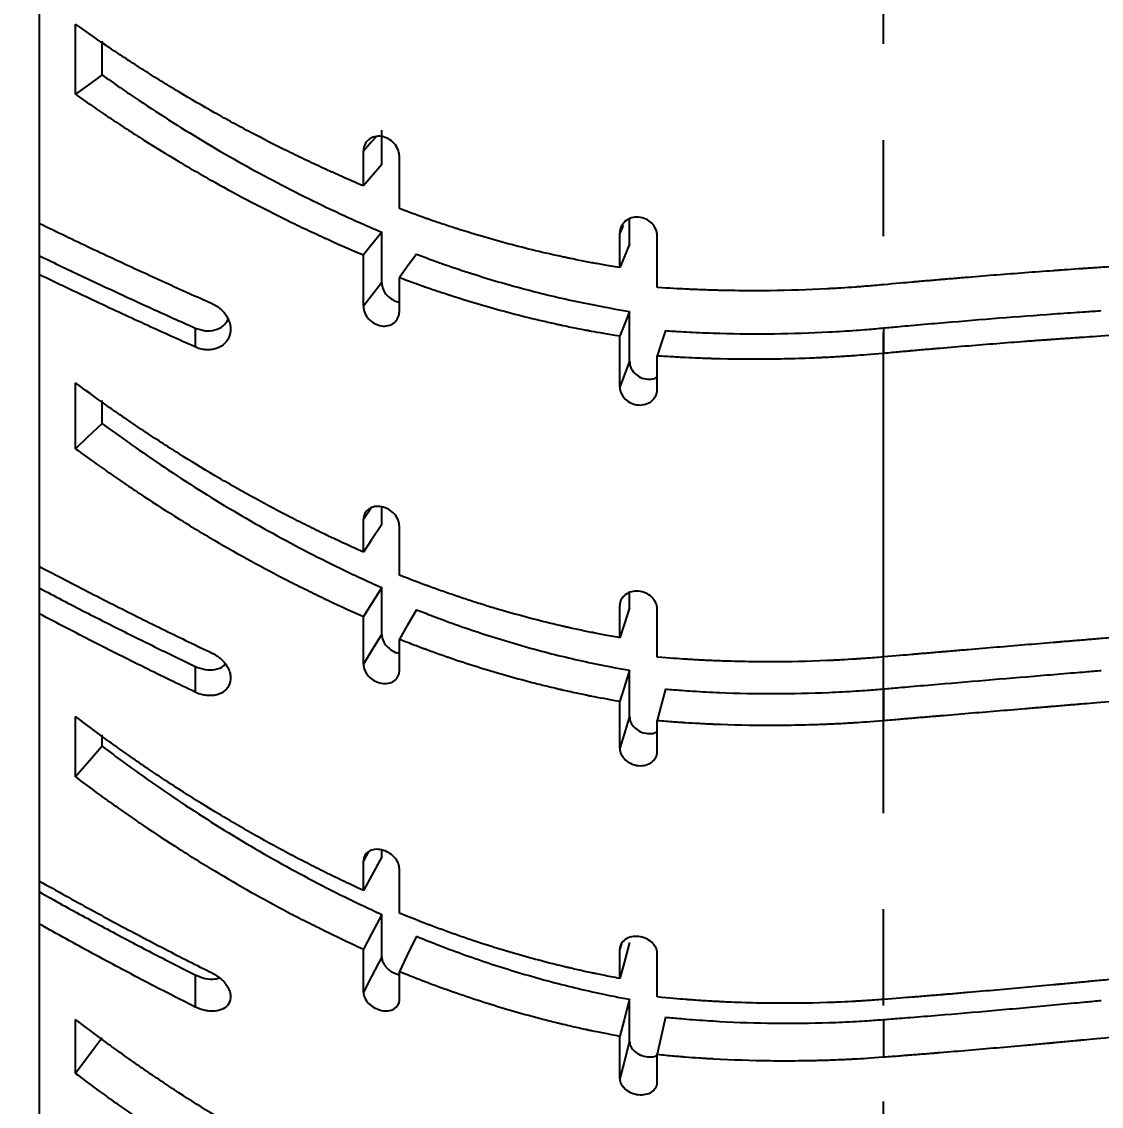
# Model space of a CAD drawing. Header units: millimetres. Extents: x 0 to 594, y 0 to 420.
# Drawn here: x 197.73 to 226.26, y 152.24 to 180.9 of the extents above; entities that cross this region are included whole.
import ezdxf

# ---------------------------------------------------------------- set-up
doc = ezdxf.new("R2010")
doc.units = ezdxf.units.MM
doc.header["$PDSIZE"] = -1
doc.linetypes.add('CENTERX2', pattern=[20.32, 12.7, -2.54, 2.54, -2.54])
doc.layers.add('중심선', color=1, linetype='CENTERX2')
doc.layers.add('치수', color=4, linetype='Continuous')
doc.styles.add('누리로봇 문자스타일_20230829', font='GOTHIC.TTF')
doc.dimstyles.new('A2기본 치수스타일', dxfattribs={"dimtxt": 4, "dimasz": 4, "dimexe": 0.5, "dimexo": 0.3, "dimgap": 1, "dimtad": 1, "dimtoh": 1, "dimdec": 1, "dimzin": 12, "dimdsep": 46, "dimtxsty": '누리로봇 문자스타일_20230829', "dimcen": 0.09, "dimclrd": 3, "dimclre": 3, "dimclrt": 3, "dimadec": 0, "dimazin": 3, "dimtm": 1e-09, "dimtfac": 1, "dimtdec": 1, "dimtofl": 0, "dimtmove": 0, "dimatfit": 3, "dimfxl": 1, "dimfrac": 2, "dimarcsym": 0})

# ---------------------------------------------------------------- blocks, each defined once
blk = doc.blocks.new('*D59')
at = {"layer": 'Defpoints', "color": 0}
for p in [(220.527, 295.65), (186.2, 124.35), (220.483, 124.35)]:
    blk.add_point(p, dxfattribs=at)
at = {"layer": '치수', "color": 3, "lineweight": -2}
for p, q in [((220.227, 295.65), (185.7, 295.65)), ((186.2, 292.15), (186.2, 127.85)), ((220.183, 124.35), (185.7, 124.35))]:
    blk.add_line(p, q, dxfattribs=at)
at = {"layer": '치수', "color": 3}
for points in [[(185.617, 292.15), (186.783, 292.15), (186.2, 295.65)], [(185.617, 127.85), (186.783, 127.85), (186.2, 124.35)]]:
    blk.add_solid(points, dxfattribs=at)
at = {"layer": '치수', "color": 3, "insert": (182.637, 210), "char_height": 5, "attachment_point": 5, "rotation": 90, "style": '누리로봇 문자스타일_20230829'}
blk.add_mtext('{\\fISOCPEUR|b0|i0|c0|p34;%%C}171', dxfattribs=at)

msp = doc.modelspace()

# ---------------------------------------------------------------- linework, layer by layer
at = {"color": 7, "linetype": 'Continuous', "lineweight": 25}
for p, q in [((198.2, 175.567), (198.2, 185.214)), ((199.154, 178.978), (199.154, 180.831)), ((199.854, 179.492), (199.854, 180.383)), ((206.76, 176.557), (206.76, 177.476)), ((207.71, 175.958), (207.71, 177.334)), ((213.79, 175.02), (213.79, 175.683)), ((198.2, 166.509), (198.2, 175.566)), ((213.535, 174.401), (213.535, 175.312)), ((214.523, 173.876), (214.523, 175.24)), ((206.76, 173.382), (206.76, 174.735)), ((207.71, 173.241), (207.71, 174.141)), ((202.315, 172.804), (202.315, 172.303)), ((220.5, 172.806), (220.5, 172.143)), ((213.535, 171.253), (213.535, 172.595)), ((214.523, 171.181), (214.523, 172.074)), ((199.154, 169.616), (199.154, 171.355)), ((199.854, 170.285), (199.854, 170.886)), ((207.243, 167.618), (207.243, 168.081)), ((206.76, 166.883), (206.76, 167.742)), ((207.71, 166.279), (207.71, 167.565)), ((198.2, 150.767), (198.2, 166.509)), ((213.79, 165.412), (213.79, 165.813)), ((213.535, 164.623), (213.535, 165.472)), ((214.523, 164.112), (214.523, 165.383)), ((206.76, 163.927), (206.76, 165.184)), ((207.71, 163.751), (207.71, 164.587)), ((202.315, 163.866), (202.315, 163.185)), ((220.5, 163.271), (220.5, 162.438)), ((213.535, 161.702), (213.535, 162.945)), ((199.154, 160.945), (199.154, 162.54)), ((214.523, 161.613), (214.523, 162.439)), ((199.854, 161.758), (199.854, 162.06)), ((207.243, 158.834), (207.243, 159.018)), ((206.76, 157.947), (206.76, 158.731)), ((207.71, 157.348), (207.71, 158.522)), ((206.76, 155.261), (206.76, 156.4)), ((213.535, 155.622), (213.535, 156.395)), ((214.523, 155.133), (214.523, 156.289)), ((202.315, 155.718), (202.315, 154.868)), ((207.71, 155.052), (207.71, 155.81)), ((199.154, 153.114), (199.154, 154.538)), ((220.5, 154.536), (220.5, 153.548)), ((213.535, 152.978), (213.535, 154.1)), ((214.523, 152.872), (214.523, 153.618))]:
    msp.add_line(p, q, dxfattribs=at)
at = {"color": 8, "linetype": 'Continuous', "lineweight": 25}
for p, q in [((213.62, 175.512), (213.535, 175.312)), ((206.966, 168.048), (206.76, 167.742)), ((206.894, 158.973), (206.76, 158.731)), ((213.576, 156.542), (213.535, 156.395))]:
    msp.add_line(p, q, dxfattribs=at)
at = {"color": 7, "linetype": 'Continuous', "lineweight": 25, "flags": 128}
for points in [[(199.854, 179.492), (199.462, 179.204), (199.154, 178.978)], [(207.243, 177.127), (206.973, 176.808), (206.76, 176.557)], [(207.243, 175.337), (206.973, 175), (206.76, 174.735)], [(213.79, 175.02), (213.647, 174.673), (213.535, 174.401)], [(208.163, 174.755), (207.909, 174.411), (207.71, 174.141)], [(207.243, 174.006), (206.973, 173.657), (206.76, 173.382)], [(213.79, 173.245), (213.647, 172.881), (213.535, 172.595)], [(214.742, 172.735), (214.619, 172.365), (214.523, 172.074)], [(213.79, 171.927), (213.647, 171.55), (213.535, 171.253)], [(199.854, 170.285), (199.462, 169.91), (199.154, 169.616)], [(207.243, 167.618), (206.973, 167.207), (206.76, 166.883)], [(207.243, 165.948), (206.973, 165.521), (206.76, 165.184)], [(208.163, 165.364), (207.909, 164.929), (207.71, 164.587)], [(213.79, 165.412), (213.647, 164.97), (213.535, 164.623)], [(207.243, 164.713), (206.973, 164.273), (206.76, 163.927)], [(213.79, 163.762), (213.647, 163.304), (213.535, 162.945)], [(214.742, 163.268), (214.619, 162.804), (214.523, 162.439)], [(213.79, 162.542), (213.647, 162.072), (213.535, 161.702)], [(199.854, 161.758), (199.462, 161.303), (199.154, 160.945)], [(207.243, 158.834), (206.973, 158.337), (206.76, 157.947)], [(207.243, 157.314), (206.973, 156.802), (206.76, 156.4)], [(208.163, 156.737), (207.909, 156.218), (207.71, 155.81)], [(213.79, 156.568), (213.647, 156.038), (213.535, 155.622)], [(207.243, 156.194), (206.973, 155.671), (206.76, 155.261)], [(213.79, 155.071), (213.647, 154.527), (213.535, 154.1)], [(214.742, 154.6), (214.619, 154.05), (214.523, 153.618)], [(199.854, 154.057), (199.462, 153.529), (199.154, 153.114)], [(213.79, 153.969), (213.647, 153.414), (213.535, 152.978)]]:
    msp.add_lwpolyline(points, dxfattribs=at)
at = {"color": 8, "linetype": 'Continuous', "lineweight": 25, "flags": 128}
msp.add_lwpolyline([(207.094, 177.859), (206.973, 177.72), (206.76, 177.476)], dxfattribs=at)
at = {"color": 7, "linetype": 'Continuous', "lineweight": 25}
for points, knots in [([(206.76, 176.557), (206.55, 176.648), (206.361, 176.73), (206.109, 176.841), (205.992, 176.893), (205.869, 176.949), (205.811, 176.975), (205.782, 176.988), (205.771, 176.994), (205.763, 176.997), (205.76, 176.999), (205.592, 177.076), (205.346, 177.19), (205.097, 177.31), (204.931, 177.39), (204.846, 177.432), (204.435, 177.634), (203.947, 177.883), (203.465, 178.142), (203.146, 178.316), (202.988, 178.403), (202.509, 178.673), (202.036, 178.948), (201.494, 179.279), (201.263, 179.422), (201.11, 179.518), (201.035, 179.565), (200.802, 179.714), (200.571, 179.863), (200.308, 180.037), (200.177, 180.124), (200.112, 180.168), (200.084, 180.186), (200.065, 180.199), (200.054, 180.206), (199.808, 180.373), (199.509, 180.579), (199.154, 180.831)], [0, 0, 0, 0, 0.0625, 0.0625, 0.09375, 0.109375, 0.117187, 0.121094, 0.123047, 0.123047, 0.125, 0.125, 0.1875, 0.21875, 0.21875, 0.25, 0.25, 0.375, 0.4375, 0.4375, 0.5, 0.5, 0.625, 0.6875, 0.71875, 0.71875, 0.75, 0.75, 0.8125, 0.84375, 0.859375, 0.867187, 0.871094, 0.871094, 0.875, 0.875, 1, 1, 1, 1]), ([(199.854, 179.492), (200.014, 179.379), (200.302, 179.176), (200.886, 178.777), (201.904, 178.111), (203.42, 177.2), (204.987, 176.373), (206.088, 175.847), (206.735, 175.556), (207.061, 175.415), (207.243, 175.337)], [0, 0, 0, 0, 0.069389, 0.125364, 0.250631, 0.500836, 0.750619, 0.875362, 0.930259, 1, 1, 1, 1]), ([(199.154, 178.978), (199.333, 178.852), (199.498, 178.737), (199.721, 178.583), (199.827, 178.511), (199.941, 178.434), (199.995, 178.397), (200.018, 178.382), (200.033, 178.372), (200.039, 178.368), (200.195, 178.264), (200.419, 178.116), (200.687, 177.943), (200.803, 177.869), (200.881, 177.819), (200.921, 177.794), (201.264, 177.577), (201.726, 177.293), (202.197, 177.017), (202.513, 176.835), (202.673, 176.744), (203.147, 176.479), (203.467, 176.306), (204.112, 175.968), (204.435, 175.804), (204.931, 175.562), (205.179, 175.443), (205.468, 175.308), (205.612, 175.241), (205.684, 175.208), (205.715, 175.194), (205.735, 175.185), (205.748, 175.179), (206.009, 175.06), (206.343, 174.913), (206.76, 174.735)], [0, 0, 0, 0, 0.0625, 0.0625, 0.09375, 0.109375, 0.117187, 0.121094, 0.121094, 0.125, 0.125, 0.1875, 0.21875, 0.234375, 0.234375, 0.25, 0.25, 0.375, 0.4375, 0.4375, 0.5, 0.5, 0.625, 0.625, 0.75, 0.75, 0.8125, 0.84375, 0.859375, 0.867187, 0.871094, 0.871094, 0.875, 0.875, 1, 1, 1, 1]), ([(207.71, 177.334), (207.71, 177.456), (207.661, 177.579), (207.485, 177.776), (207.367, 177.843), (207.114, 177.884), (206.991, 177.855), (206.811, 177.709), (206.76, 177.598), (206.76, 177.476)], [0, 0, 0, 0, 0.25, 0.25, 0.5, 0.5, 0.75, 0.75, 1, 1, 1, 1]), ([(213.535, 174.401), (213.371, 174.428), (213.227, 174.452), (213.04, 174.485), (212.955, 174.5), (212.868, 174.516), (212.827, 174.523), (212.811, 174.526), (212.8, 174.528), (212.797, 174.529), (212.671, 174.552), (212.49, 174.587), (212.271, 174.632), (212.176, 174.652), (212.112, 174.665), (212.078, 174.672), (211.552, 174.785), (211.063, 174.902), (210.335, 175.097), (209.972, 175.199), (209.551, 175.327), (209.341, 175.393), (209.251, 175.421), (209.191, 175.44), (209.163, 175.449), (209.006, 175.5), (208.823, 175.56), (208.617, 175.63), (208.517, 175.665), (208.467, 175.683), (208.446, 175.69), (208.431, 175.695), (208.423, 175.698), (208.25, 175.759), (208.014, 175.845), (207.71, 175.958)], [0, 0, 0, 0, 0.0625, 0.0625, 0.09375, 0.109375, 0.117188, 0.121094, 0.121094, 0.125, 0.125, 0.1875, 0.21875, 0.234375, 0.234375, 0.25, 0.25, 0.5, 0.5, 0.625, 0.6875, 0.71875, 0.734375, 0.734375, 0.75, 0.75, 0.8125, 0.84375, 0.859375, 0.867187, 0.871094, 0.871094, 0.875, 0.875, 1, 1, 1, 1]), ([(214.523, 175.24), (214.522, 175.361), (214.471, 175.48), (214.287, 175.664), (214.162, 175.721), (213.9, 175.741), (213.774, 175.703), (213.588, 175.545), (213.535, 175.432), (213.535, 175.312)], [0, 0, 0, 0, 0.25, 0.25, 0.5, 0.5, 0.75, 0.75, 1, 1, 1, 1]), ([(198.2, 175.567), (198.428, 175.458), (198.879, 175.24), (199.553, 174.92), (200.217, 174.609), (200.869, 174.307), (201.509, 174.014), (202.138, 173.73), (202.555, 173.544), (202.76, 173.453)], [0, 0, 0, 0, 0.152827, 0.302339, 0.44853, 0.591395, 0.730929, 0.867131, 1, 1, 1, 1]), ([(198.2, 174.713), (198.401, 174.616), (198.801, 174.424), (199.4, 174.141), (199.994, 173.862), (200.582, 173.589), (201.165, 173.322), (201.741, 173.061), (202.125, 172.889), (202.315, 172.804)], [0, 0, 0, 0, 0.149233, 0.296347, 0.441336, 0.584198, 0.72493, 0.863531, 1, 1, 1, 1]), ([(208.163, 174.755), (208.293, 174.706), (208.521, 174.621), (208.978, 174.456), (209.767, 174.19), (210.932, 173.844), (212.115, 173.559), (212.932, 173.394), (213.411, 173.308), (213.651, 173.268), (213.79, 173.245)], [0, 0, 0, 0, 0.071918, 0.125251, 0.250423, 0.500539, 0.750377, 0.875216, 0.927763, 1, 1, 1, 1]), ([(202.315, 172.303), (202.094, 172.402), (201.647, 172.602), (200.974, 172.909), (200.292, 173.223), (199.602, 173.545), (198.902, 173.875), (198.435, 174.099), (198.2, 174.212)], [0, 0, 0, 0, 0.158711, 0.320608, 0.485689, 0.653952, 0.825392, 1, 1, 1, 1]), ([(226.477, 174.42), (226.313, 174.409), (226.169, 174.399), (225.983, 174.387), (225.897, 174.381), (225.811, 174.375), (225.771, 174.373), (225.754, 174.371), (225.744, 174.371), (225.74, 174.37), (225.615, 174.362), (225.434, 174.349), (225.214, 174.333), (225.117, 174.327), (225.053, 174.322), (225.019, 174.319), (224.489, 174.281), (223.99, 174.243), (223.244, 174.184), (222.871, 174.154), (222.434, 174.117), (222.215, 174.099), (222.121, 174.091), (222.059, 174.085), (222.029, 174.083), (221.865, 174.069), (221.673, 174.052), (221.458, 174.033), (221.352, 174.024), (221.3, 174.019), (221.277, 174.017), (221.263, 174.016), (221.253, 174.015), (221.079, 174), (220.83, 173.976), (220.5, 173.947)], [0, 0, 0, 0, 0.0625, 0.0625, 0.09375, 0.109375, 0.117188, 0.121094, 0.121094, 0.125, 0.125, 0.1875, 0.21875, 0.234375, 0.234375, 0.25, 0.25, 0.5, 0.5, 0.625, 0.6875, 0.71875, 0.734375, 0.734375, 0.75, 0.75, 0.8125, 0.84375, 0.859375, 0.867188, 0.871094, 0.871094, 0.875, 0.875, 1, 1, 1, 1]), ([(207.243, 174.006), (207.25, 173.948), (207.264, 173.831), (207.369, 173.666), (207.52, 173.551), (207.646, 173.493), (207.707, 173.496), (207.71, 173.496)], [0, 0, 0, 0, 0.24891, 0.496108, 0.742306, 0.987445, 1, 1, 1, 1]), ([(207.71, 174.141), (207.863, 174.085), (207.998, 174.035), (208.175, 173.971), (208.257, 173.942), (208.341, 173.912), (208.38, 173.898), (208.397, 173.892), (208.407, 173.889), (208.411, 173.887), (208.53, 173.846), (208.704, 173.786), (208.915, 173.716), (209.008, 173.686), (209.069, 173.666), (209.102, 173.656), (209.612, 173.492), (210.095, 173.35), (210.821, 173.157), (211.186, 173.065), (211.616, 172.965), (211.832, 172.917), (211.924, 172.897), (211.986, 172.884), (212.016, 172.877), (212.177, 172.843), (212.367, 172.804), (212.581, 172.762), (212.686, 172.742), (212.738, 172.732), (212.76, 172.728), (212.775, 172.726), (212.784, 172.724), (212.959, 172.692), (213.208, 172.648), (213.535, 172.595)], [0, 0, 0, 0, 0.0625, 0.0625, 0.09375, 0.109375, 0.117188, 0.121094, 0.121094, 0.125, 0.125, 0.1875, 0.21875, 0.234375, 0.234375, 0.25, 0.25, 0.5, 0.5, 0.625, 0.6875, 0.71875, 0.734375, 0.734375, 0.75, 0.75, 0.8125, 0.84375, 0.859375, 0.867187, 0.871094, 0.871094, 0.875, 0.875, 1, 1, 1, 1]), ([(220.5, 173.947), (220.335, 173.932), (220.19, 173.92), (220.003, 173.905), (219.917, 173.898), (219.83, 173.891), (219.79, 173.888), (219.774, 173.887), (219.763, 173.886), (219.76, 173.886), (219.634, 173.877), (219.452, 173.864), (219.231, 173.851), (219.134, 173.846), (219.069, 173.842), (219.035, 173.841), (218.503, 173.813), (218.005, 173.797), (217.258, 173.788), (216.885, 173.787), (216.449, 173.793), (216.231, 173.798), (216.137, 173.8), (216.075, 173.802), (216.045, 173.802), (215.882, 173.807), (215.691, 173.813), (215.476, 173.822), (215.371, 173.827), (215.319, 173.829), (215.296, 173.831), (215.282, 173.831), (215.272, 173.832), (215.098, 173.84), (214.85, 173.854), (214.523, 173.876)], [0, 0, 0, 0, 0.0625, 0.0625, 0.09375, 0.109375, 0.117188, 0.121094, 0.121094, 0.125, 0.125, 0.1875, 0.21875, 0.234375, 0.234375, 0.25, 0.25, 0.5, 0.5, 0.625, 0.6875, 0.71875, 0.734375, 0.734375, 0.75, 0.75, 0.8125, 0.84375, 0.859375, 0.867188, 0.871094, 0.871094, 0.875, 0.875, 1, 1, 1, 1]), ([(202.76, 173.453), (202.782, 173.442), (202.826, 173.422), (202.889, 173.384), (202.948, 173.342), (203.022, 173.278), (203.106, 173.188), (203.183, 173.064), (203.234, 172.932), (203.262, 172.753), (203.221, 172.54), (203.068, 172.349), (202.883, 172.256), (202.715, 172.227), (202.583, 172.229), (202.447, 172.251), (202.359, 172.286), (202.315, 172.303)], [0, 0, 0, 0, 0.031931, 0.063269, 0.094319, 0.125392, 0.18828, 0.250358, 0.312782, 0.375391, 0.500046, 0.624891, 0.749503, 0.811921, 0.874458, 0.93769, 1, 1, 1, 1]), ([(206.76, 173.382), (206.761, 173.262), (206.81, 173.142), (206.987, 172.947), (207.108, 172.881), (207.36, 172.843), (207.481, 172.872), (207.66, 173.014), (207.71, 173.122), (207.71, 173.241)], [0, 0, 0, 0, 0.25, 0.25, 0.5, 0.5, 0.75, 0.75, 1, 1, 1, 1]), ([(220.5, 172.806), (220.639, 172.818), (220.879, 172.84), (221.359, 172.885), (222.181, 172.956), (223.383, 173.057), (224.583, 173.148), (225.402, 173.206), (225.88, 173.238), (226.119, 173.254), (226.258, 173.264)], [0, 0, 0, 0, 0.072631, 0.124947, 0.249912, 0.499874, 0.749896, 0.874935, 0.927384, 1, 1, 1, 1]), ([(202.315, 172.804), (202.404, 172.774), (202.583, 172.713), (202.844, 172.741), (203.066, 172.842), (203.15, 172.972), (203.19, 173.034)], [0, 0, 0, 0, 0.25608, 0.511931, 0.767641, 1, 1, 1, 1]), ([(214.742, 172.735), (214.881, 172.726), (215.12, 172.711), (215.598, 172.685), (216.417, 172.654), (217.617, 172.644), (218.819, 172.683), (219.641, 172.734), (220.121, 172.772), (220.361, 172.793), (220.5, 172.806)], [0, 0, 0, 0, 0.07268, 0.125065, 0.250105, 0.500126, 0.750088, 0.875053, 0.927437, 1, 1, 1, 1]), ([(220.5, 172.143), (220.665, 172.157), (220.81, 172.17), (220.997, 172.187), (221.083, 172.195), (221.17, 172.203), (221.21, 172.206), (221.226, 172.208), (221.237, 172.209), (221.24, 172.209), (221.366, 172.22), (221.548, 172.236), (221.769, 172.255), (221.866, 172.263), (221.931, 172.269), (221.965, 172.272), (222.497, 172.317), (222.995, 172.358), (223.742, 172.417), (224.115, 172.446), (224.551, 172.478), (224.769, 172.494), (224.863, 172.501), (224.925, 172.505), (224.955, 172.508), (225.118, 172.519), (225.309, 172.533), (225.524, 172.548), (225.629, 172.556), (225.681, 172.559), (225.704, 172.561), (225.718, 172.562), (225.728, 172.562), (225.901, 172.574), (226.15, 172.59), (226.477, 172.613)], [0, 0, 0, 0, 0.0625, 0.0625, 0.09375, 0.109375, 0.117187, 0.121094, 0.121094, 0.125, 0.125, 0.1875, 0.21875, 0.234375, 0.234375, 0.25, 0.25, 0.5, 0.5, 0.625, 0.6875, 0.71875, 0.734375, 0.734375, 0.75, 0.75, 0.8125, 0.84375, 0.859375, 0.867187, 0.871094, 0.871094, 0.875, 0.875, 1, 1, 1, 1]), ([(213.79, 171.927), (213.797, 171.869), (213.812, 171.754), (213.921, 171.6), (214.079, 171.49), (214.265, 171.445), (214.425, 171.454), (214.499, 171.5), (214.523, 171.515)], [0, 0, 0, 0, 0.184593, 0.367638, 0.549717, 0.730842, 0.911939, 1, 1, 1, 1]), ([(214.523, 172.074), (214.687, 172.064), (214.831, 172.055), (215.017, 172.044), (215.102, 172.039), (215.189, 172.035), (215.229, 172.033), (215.245, 172.032), (215.256, 172.031), (215.259, 172.031), (215.384, 172.025), (215.566, 172.017), (215.786, 172.009), (215.883, 172.006), (215.947, 172.004), (215.981, 172.003), (216.512, 171.988), (217.01, 171.983), (217.756, 171.992), (218.129, 172), (218.566, 172.016), (218.785, 172.025), (218.879, 172.03), (218.941, 172.033), (218.971, 172.034), (219.135, 172.043), (219.327, 172.054), (219.542, 172.067), (219.648, 172.074), (219.7, 172.078), (219.723, 172.08), (219.738, 172.081), (219.747, 172.081), (219.921, 172.094), (220.17, 172.114), (220.5, 172.143)], [0, 0, 0, 0, 0.0625, 0.0625, 0.09375, 0.109375, 0.117187, 0.121094, 0.121094, 0.125, 0.125, 0.1875, 0.21875, 0.234375, 0.234375, 0.25, 0.25, 0.5, 0.5, 0.625, 0.6875, 0.71875, 0.734375, 0.734375, 0.75, 0.75, 0.8125, 0.84375, 0.859375, 0.867188, 0.871094, 0.871094, 0.875, 0.875, 1, 1, 1, 1]), ([(206.76, 166.883), (206.55, 166.978), (206.361, 167.064), (206.109, 167.18), (205.992, 167.235), (205.869, 167.294), (205.811, 167.321), (205.782, 167.335), (205.771, 167.341), (205.763, 167.344), (205.76, 167.346), (205.592, 167.426), (205.346, 167.547), (205.097, 167.672), (204.931, 167.756), (204.846, 167.799), (204.435, 168.011), (203.947, 168.272), (203.465, 168.543), (203.146, 168.726), (202.988, 168.817), (202.509, 169.099), (202.036, 169.387), (201.494, 169.733), (201.263, 169.883), (201.11, 169.984), (201.035, 170.033), (200.802, 170.188), (200.571, 170.344), (200.308, 170.526), (200.177, 170.617), (200.112, 170.662), (200.084, 170.682), (200.065, 170.695), (200.054, 170.703), (199.808, 170.877), (199.509, 171.092), (199.154, 171.355)], [0, 0, 0, 0, 0.0625, 0.0625, 0.09375, 0.109375, 0.117188, 0.121094, 0.123047, 0.123047, 0.125, 0.125, 0.1875, 0.21875, 0.21875, 0.25, 0.25, 0.375, 0.4375, 0.4375, 0.5, 0.5, 0.625, 0.6875, 0.71875, 0.71875, 0.75, 0.75, 0.8125, 0.84375, 0.859375, 0.867187, 0.871094, 0.871094, 0.875, 0.875, 1, 1, 1, 1]), ([(213.535, 171.253), (213.536, 171.135), (213.587, 171.018), (213.772, 170.837), (213.898, 170.781), (214.16, 170.762), (214.285, 170.8), (214.471, 170.954), (214.523, 171.064), (214.523, 171.181)], [0, 0, 0, 0, 0.25, 0.25, 0.5, 0.5, 0.75, 0.75, 1, 1, 1, 1]), ([(199.854, 170.285), (200.014, 170.168), (200.302, 169.957), (200.886, 169.541), (201.904, 168.846), (203.42, 167.896), (204.987, 167.032), (206.088, 166.483), (206.735, 166.178), (207.061, 166.031), (207.243, 165.948)], [0, 0, 0, 0, 0.069389, 0.125364, 0.250631, 0.500836, 0.750619, 0.875362, 0.930259, 1, 1, 1, 1]), ([(199.154, 169.616), (199.333, 169.484), (199.498, 169.365), (199.721, 169.205), (199.827, 169.129), (199.941, 169.049), (199.995, 169.011), (200.018, 168.995), (200.033, 168.985), (200.039, 168.981), (200.195, 168.872), (200.419, 168.718), (200.687, 168.537), (200.803, 168.46), (200.881, 168.408), (200.921, 168.381), (201.264, 168.155), (201.726, 167.859), (202.197, 167.571), (202.513, 167.38), (202.673, 167.285), (203.147, 167.008), (203.467, 166.827), (204.112, 166.474), (204.435, 166.303), (204.931, 166.049), (205.179, 165.924), (205.468, 165.783), (205.612, 165.714), (205.684, 165.679), (205.715, 165.664), (205.735, 165.654), (205.748, 165.648), (206.009, 165.524), (206.343, 165.37), (206.76, 165.184)], [0, 0, 0, 0, 0.0625, 0.0625, 0.09375, 0.109375, 0.117188, 0.121094, 0.121094, 0.125, 0.125, 0.1875, 0.21875, 0.234375, 0.234375, 0.25, 0.25, 0.375, 0.4375, 0.4375, 0.5, 0.5, 0.625, 0.625, 0.75, 0.75, 0.8125, 0.84375, 0.859375, 0.867187, 0.871094, 0.871094, 0.875, 0.875, 1, 1, 1, 1]), ([(207.71, 167.565), (207.71, 167.68), (207.661, 167.797), (207.485, 167.99), (207.367, 168.058), (207.114, 168.108), (206.991, 168.086), (206.811, 167.958), (206.76, 167.856), (206.76, 167.742)], [0, 0, 0, 0, 0.25, 0.25, 0.5, 0.5, 0.75, 0.75, 1, 1, 1, 1]), ([(198.2, 166.509), (198.427, 166.389), (198.878, 166.152), (199.551, 165.804), (200.214, 165.467), (200.866, 165.14), (201.507, 164.823), (202.137, 164.517), (202.554, 164.318), (202.76, 164.219)], [0, 0, 0, 0, 0.152536, 0.301855, 0.44795, 0.590814, 0.730445, 0.866841, 1, 1, 1, 1]), ([(213.535, 164.623), (213.371, 164.653), (213.227, 164.679), (213.04, 164.714), (212.955, 164.731), (212.868, 164.748), (212.827, 164.756), (212.811, 164.759), (212.8, 164.761), (212.797, 164.762), (212.671, 164.787), (212.49, 164.825), (212.271, 164.872), (212.176, 164.894), (212.112, 164.908), (212.078, 164.916), (211.552, 165.036), (211.063, 165.162), (210.335, 165.369), (209.972, 165.478), (209.551, 165.613), (209.341, 165.682), (209.251, 165.713), (209.191, 165.733), (209.163, 165.743), (209.006, 165.796), (208.823, 165.86), (208.617, 165.934), (208.517, 165.971), (208.467, 165.989), (208.446, 165.997), (208.431, 166.002), (208.423, 166.005), (208.25, 166.069), (208.014, 166.159), (207.71, 166.279)], [0, 0, 0, 0, 0.0625, 0.0625, 0.09375, 0.109375, 0.117188, 0.121094, 0.121094, 0.125, 0.125, 0.1875, 0.21875, 0.234375, 0.234375, 0.25, 0.25, 0.5, 0.5, 0.625, 0.6875, 0.71875, 0.734375, 0.734375, 0.75, 0.75, 0.8125, 0.84375, 0.859375, 0.867188, 0.871094, 0.871094, 0.875, 0.875, 1, 1, 1, 1]), ([(198.2, 165.933), (198.401, 165.828), (198.801, 165.618), (199.4, 165.309), (199.994, 165.007), (200.582, 164.712), (201.165, 164.423), (201.741, 164.142), (202.125, 163.958), (202.315, 163.866)], [0, 0, 0, 0, 0.149233, 0.296347, 0.441336, 0.584198, 0.72493, 0.863531, 1, 1, 1, 1]), ([(214.523, 165.383), (214.522, 165.496), (214.471, 165.608), (214.287, 165.784), (214.162, 165.84), (213.9, 165.865), (213.774, 165.832), (213.588, 165.689), (213.535, 165.585), (213.535, 165.472)], [0, 0, 0, 0, 0.25, 0.25, 0.5, 0.5, 0.75, 0.75, 1, 1, 1, 1]), ([(208.163, 165.364), (208.293, 165.313), (208.521, 165.223), (208.978, 165.05), (209.767, 164.77), (210.932, 164.404), (212.115, 164.1), (212.932, 163.924), (213.411, 163.831), (213.651, 163.788), (213.79, 163.762)], [0, 0, 0, 0, 0.071918, 0.125251, 0.250423, 0.500539, 0.750377, 0.875216, 0.927763, 1, 1, 1, 1]), ([(202.315, 163.185), (202.094, 163.292), (201.646, 163.507), (200.973, 163.837), (200.291, 164.176), (199.601, 164.526), (198.902, 164.885), (198.435, 165.129), (198.2, 165.252)], [0, 0, 0, 0, 0.158858, 0.320842, 0.485953, 0.654186, 0.825538, 1, 1, 1, 1]), ([(207.243, 164.713), (207.25, 164.658), (207.264, 164.549), (207.369, 164.391), (207.52, 164.277), (207.646, 164.217), (207.707, 164.217), (207.71, 164.217)], [0, 0, 0, 0, 0.248904, 0.496109, 0.742306, 0.987442, 1, 1, 1, 1]), ([(207.71, 164.587), (207.863, 164.528), (207.998, 164.475), (208.175, 164.408), (208.257, 164.377), (208.341, 164.346), (208.38, 164.331), (208.397, 164.325), (208.407, 164.321), (208.411, 164.32), (208.53, 164.276), (208.704, 164.213), (208.915, 164.139), (209.008, 164.108), (209.069, 164.086), (209.102, 164.075), (209.612, 163.903), (210.095, 163.753), (210.821, 163.548), (211.186, 163.449), (211.616, 163.343), (211.832, 163.292), (211.924, 163.27), (211.986, 163.256), (212.016, 163.249), (212.177, 163.212), (212.367, 163.171), (212.581, 163.126), (212.686, 163.104), (212.738, 163.094), (212.76, 163.089), (212.775, 163.086), (212.784, 163.084), (212.959, 163.049), (213.208, 163.002), (213.535, 162.945)], [0, 0, 0, 0, 0.0625, 0.0625, 0.09375, 0.109375, 0.117188, 0.121094, 0.121094, 0.125, 0.125, 0.1875, 0.21875, 0.234375, 0.234375, 0.25, 0.25, 0.5, 0.5, 0.625, 0.6875, 0.71875, 0.734375, 0.734375, 0.75, 0.75, 0.8125, 0.84375, 0.859375, 0.867188, 0.871094, 0.871094, 0.875, 0.875, 1, 1, 1, 1]), ([(226.477, 164.618), (226.313, 164.605), (226.169, 164.593), (225.983, 164.577), (225.897, 164.571), (225.811, 164.563), (225.771, 164.56), (225.754, 164.559), (225.744, 164.558), (225.74, 164.558), (225.615, 164.547), (225.434, 164.532), (225.214, 164.514), (225.117, 164.506), (225.053, 164.5), (225.019, 164.498), (224.489, 164.453), (223.99, 164.411), (223.244, 164.349), (222.871, 164.317), (222.434, 164.28), (222.215, 164.261), (222.121, 164.253), (222.059, 164.248), (222.029, 164.245), (221.865, 164.231), (221.673, 164.215), (221.458, 164.197), (221.352, 164.188), (221.3, 164.183), (221.277, 164.181), (221.263, 164.18), (221.253, 164.179), (221.079, 164.164), (220.83, 164.142), (220.5, 164.114)], [0, 0, 0, 0, 0.0625, 0.0625, 0.09375, 0.109375, 0.117188, 0.121094, 0.121094, 0.125, 0.125, 0.1875, 0.21875, 0.234375, 0.234375, 0.25, 0.25, 0.5, 0.5, 0.625, 0.6875, 0.71875, 0.734375, 0.734375, 0.75, 0.75, 0.8125, 0.84375, 0.859375, 0.867188, 0.871094, 0.871094, 0.875, 0.875, 1, 1, 1, 1]), ([(202.76, 164.219), (202.782, 164.208), (202.826, 164.186), (202.889, 164.147), (202.948, 164.104), (203.022, 164.041), (203.106, 163.952), (203.183, 163.833), (203.234, 163.708), (203.262, 163.541), (203.221, 163.346), (203.068, 163.178), (202.883, 163.105), (202.715, 163.089), (202.583, 163.099), (202.447, 163.129), (202.359, 163.166), (202.315, 163.185)], [0, 0, 0, 0, 0.031932, 0.063271, 0.09432, 0.125392, 0.188281, 0.250358, 0.312778, 0.375391, 0.500046, 0.62489, 0.749503, 0.811922, 0.874458, 0.93769, 1, 1, 1, 1]), ([(202.315, 163.866), (202.405, 163.832), (202.583, 163.764), (202.842, 163.775), (203.031, 163.833), (203.095, 163.913), (203.112, 163.935)], [0, 0, 0, 0, 0.295867, 0.591467, 0.886901, 1, 1, 1, 1]), ([(206.76, 163.927), (206.761, 163.816), (206.81, 163.702), (206.987, 163.512), (207.108, 163.446), (207.36, 163.398), (207.481, 163.42), (207.66, 163.543), (207.71, 163.64), (207.71, 163.751)], [0, 0, 0, 0, 0.25, 0.25, 0.5, 0.5, 0.75, 0.75, 1, 1, 1, 1]), ([(220.5, 164.114), (220.335, 164.101), (220.19, 164.089), (220.003, 164.075), (219.917, 164.069), (219.83, 164.063), (219.79, 164.061), (219.774, 164.06), (219.763, 164.059), (219.76, 164.059), (219.634, 164.05), (219.452, 164.04), (219.231, 164.028), (219.134, 164.024), (219.069, 164.021), (219.035, 164.019), (218.503, 163.996), (218.005, 163.986), (217.258, 163.985), (216.885, 163.989), (216.449, 164.001), (216.231, 164.008), (216.137, 164.012), (216.075, 164.014), (216.045, 164.015), (215.882, 164.022), (215.691, 164.031), (215.476, 164.043), (215.371, 164.05), (215.319, 164.053), (215.296, 164.054), (215.282, 164.055), (215.272, 164.056), (215.098, 164.067), (214.85, 164.085), (214.523, 164.112)], [0, 0, 0, 0, 0.0625, 0.0625, 0.09375, 0.109375, 0.117188, 0.121094, 0.121094, 0.125, 0.125, 0.1875, 0.21875, 0.234375, 0.234375, 0.25, 0.25, 0.5, 0.5, 0.625, 0.6875, 0.71875, 0.734375, 0.734375, 0.75, 0.75, 0.8125, 0.84375, 0.859375, 0.867187, 0.871094, 0.871094, 0.875, 0.875, 1, 1, 1, 1]), ([(220.5, 163.271), (220.639, 163.283), (220.879, 163.303), (221.359, 163.346), (222.181, 163.415), (223.383, 163.518), (224.583, 163.619), (225.402, 163.688), (225.88, 163.726), (226.119, 163.746), (226.258, 163.758)], [0, 0, 0, 0, 0.072631, 0.124947, 0.249912, 0.499874, 0.749896, 0.874935, 0.927384, 1, 1, 1, 1]), ([(214.742, 163.268), (214.881, 163.256), (215.12, 163.237), (215.598, 163.204), (216.417, 163.161), (217.617, 163.136), (218.819, 163.162), (219.641, 163.206), (220.121, 163.24), (220.361, 163.26), (220.5, 163.271)], [0, 0, 0, 0, 0.07268, 0.125065, 0.250105, 0.500126, 0.750088, 0.875053, 0.927437, 1, 1, 1, 1]), ([(220.5, 162.438), (220.665, 162.452), (220.81, 162.464), (220.997, 162.48), (221.083, 162.487), (221.17, 162.495), (221.21, 162.498), (221.226, 162.5), (221.237, 162.501), (221.24, 162.501), (221.366, 162.512), (221.548, 162.527), (221.769, 162.546), (221.866, 162.554), (221.931, 162.559), (221.965, 162.562), (222.497, 162.607), (222.995, 162.649), (223.742, 162.711), (224.115, 162.743), (224.551, 162.779), (224.769, 162.797), (224.863, 162.805), (224.925, 162.81), (224.955, 162.812), (225.118, 162.826), (225.309, 162.842), (225.524, 162.86), (225.629, 162.868), (225.681, 162.873), (225.704, 162.875), (225.718, 162.876), (225.728, 162.877), (225.901, 162.891), (226.15, 162.911), (226.477, 162.938)], [0, 0, 0, 0, 0.0625, 0.0625, 0.09375, 0.109375, 0.117187, 0.121094, 0.121094, 0.125, 0.125, 0.1875, 0.21875, 0.234375, 0.234375, 0.25, 0.25, 0.5, 0.5, 0.625, 0.6875, 0.71875, 0.734375, 0.734375, 0.75, 0.75, 0.8125, 0.84375, 0.859375, 0.867187, 0.871094, 0.871094, 0.875, 0.875, 1, 1, 1, 1]), ([(206.76, 157.947), (206.55, 158.044), (206.361, 158.133), (206.109, 158.253), (205.992, 158.309), (205.869, 158.369), (205.811, 158.398), (205.782, 158.411), (205.771, 158.417), (205.763, 158.421), (205.76, 158.423), (205.592, 158.506), (205.346, 158.629), (205.097, 158.758), (204.931, 158.845), (204.846, 158.889), (204.435, 159.107), (203.947, 159.376), (203.465, 159.654), (203.146, 159.841), (202.988, 159.936), (202.509, 160.226), (202.036, 160.522), (201.494, 160.876), (201.263, 161.03), (201.11, 161.134), (201.035, 161.184), (200.802, 161.344), (200.571, 161.503), (200.308, 161.69), (200.177, 161.783), (200.112, 161.83), (200.084, 161.85), (200.065, 161.864), (200.054, 161.872), (199.808, 162.05), (199.509, 162.271), (199.154, 162.54)], [0, 0, 0, 0, 0.0625, 0.0625, 0.09375, 0.109375, 0.117188, 0.121094, 0.123047, 0.123047, 0.125, 0.125, 0.1875, 0.21875, 0.21875, 0.25, 0.25, 0.375, 0.4375, 0.4375, 0.5, 0.5, 0.625, 0.6875, 0.71875, 0.71875, 0.75, 0.75, 0.8125, 0.84375, 0.859375, 0.867187, 0.871094, 0.871094, 0.875, 0.875, 1, 1, 1, 1]), ([(213.79, 162.542), (213.797, 162.488), (213.812, 162.381), (213.921, 162.237), (214.079, 162.131), (214.265, 162.085), (214.425, 162.09), (214.499, 162.13), (214.523, 162.144)], [0, 0, 0, 0, 0.184595, 0.367644, 0.549721, 0.730844, 0.91194, 1, 1, 1, 1]), ([(214.523, 162.439), (214.687, 162.426), (214.831, 162.415), (215.017, 162.401), (215.102, 162.395), (215.189, 162.389), (215.229, 162.386), (215.245, 162.385), (215.256, 162.384), (215.259, 162.384), (215.384, 162.376), (215.566, 162.366), (215.786, 162.354), (215.883, 162.35), (215.947, 162.347), (215.981, 162.345), (216.512, 162.323), (217.01, 162.312), (217.756, 162.312), (218.129, 162.316), (218.566, 162.327), (218.785, 162.335), (218.879, 162.338), (218.941, 162.341), (218.971, 162.342), (219.135, 162.349), (219.327, 162.358), (219.542, 162.37), (219.648, 162.376), (219.7, 162.38), (219.723, 162.381), (219.738, 162.382), (219.747, 162.383), (219.921, 162.394), (220.17, 162.411), (220.5, 162.438)], [0, 0, 0, 0, 0.0625, 0.0625, 0.09375, 0.109375, 0.117188, 0.121094, 0.121094, 0.125, 0.125, 0.1875, 0.21875, 0.234375, 0.234375, 0.25, 0.25, 0.5, 0.5, 0.625, 0.6875, 0.71875, 0.734375, 0.734375, 0.75, 0.75, 0.8125, 0.84375, 0.859375, 0.867187, 0.871094, 0.871094, 0.875, 0.875, 1, 1, 1, 1]), ([(199.854, 161.758), (200.014, 161.639), (200.302, 161.422), (200.886, 160.997), (201.904, 160.285), (203.42, 159.312), (204.987, 158.426), (206.088, 157.862), (206.735, 157.55), (207.061, 157.399), (207.243, 157.314)], [0, 0, 0, 0, 0.069389, 0.125364, 0.250631, 0.500836, 0.750619, 0.875362, 0.930259, 1, 1, 1, 1]), ([(213.535, 161.702), (213.536, 161.593), (213.587, 161.484), (213.772, 161.312), (213.898, 161.257), (214.16, 161.233), (214.285, 161.266), (214.471, 161.404), (214.523, 161.504), (214.523, 161.613)], [0, 0, 0, 0, 0.25, 0.25, 0.5, 0.5, 0.75, 0.75, 1, 1, 1, 1]), ([(199.154, 160.945), (199.333, 160.811), (199.498, 160.689), (199.721, 160.524), (199.827, 160.447), (199.941, 160.365), (199.995, 160.326), (200.018, 160.31), (200.033, 160.299), (200.039, 160.295), (200.195, 160.183), (200.419, 160.025), (200.687, 159.841), (200.803, 159.761), (200.881, 159.708), (200.921, 159.681), (201.264, 159.449), (201.726, 159.146), (202.197, 158.85), (202.513, 158.655), (202.673, 158.557), (203.147, 158.273), (203.467, 158.087), (204.112, 157.725), (204.435, 157.549), (204.931, 157.288), (205.179, 157.16), (205.468, 157.015), (205.612, 156.944), (205.684, 156.908), (205.715, 156.893), (205.735, 156.883), (205.748, 156.877), (206.009, 156.749), (206.343, 156.591), (206.76, 156.4)], [0, 0, 0, 0, 0.0625, 0.0625, 0.09375, 0.109375, 0.117187, 0.121094, 0.121094, 0.125, 0.125, 0.1875, 0.21875, 0.234375, 0.234375, 0.25, 0.25, 0.375, 0.4375, 0.4375, 0.5, 0.5, 0.625, 0.625, 0.75, 0.75, 0.8125, 0.84375, 0.859375, 0.867188, 0.871094, 0.871094, 0.875, 0.875, 1, 1, 1, 1]), ([(207.71, 158.522), (207.71, 158.627), (207.661, 158.737), (207.485, 158.922), (207.367, 158.99), (207.114, 159.048), (206.991, 159.034), (206.811, 158.926), (206.76, 158.836), (206.76, 158.731)], [0, 0, 0, 0, 0.25, 0.25, 0.5, 0.5, 0.75, 0.75, 1, 1, 1, 1]), ([(198.2, 158.195), (198.427, 158.067), (198.877, 157.814), (199.549, 157.444), (200.212, 157.086), (200.864, 156.74), (201.505, 156.405), (202.136, 156.082), (202.554, 155.873), (202.76, 155.769)], [0, 0, 0, 0, 0.15228, 0.301428, 0.447436, 0.5903, 0.730017, 0.866584, 1, 1, 1, 1]), ([(198.2, 157.908), (198.401, 157.795), (198.801, 157.572), (199.4, 157.243), (199.994, 156.922), (200.582, 156.609), (201.165, 156.304), (201.741, 156.007), (202.125, 155.814), (202.315, 155.718)], [0, 0, 0, 0, 0.1492333, 0.296347, 0.4413363, 0.584198, 0.7249298, 0.8635305, 1, 1, 1, 1]), ([(213.535, 155.622), (213.371, 155.653), (213.227, 155.681), (213.04, 155.719), (212.955, 155.736), (212.868, 155.754), (212.827, 155.762), (212.811, 155.766), (212.8, 155.768), (212.797, 155.769), (212.671, 155.795), (212.49, 155.835), (212.271, 155.885), (212.176, 155.908), (212.112, 155.923), (212.078, 155.931), (211.552, 156.058), (211.063, 156.189), (210.335, 156.405), (209.972, 156.518), (209.551, 156.658), (209.341, 156.731), (209.251, 156.762), (209.191, 156.783), (209.163, 156.793), (209.006, 156.848), (208.823, 156.915), (208.617, 156.991), (208.517, 157.029), (208.467, 157.048), (208.446, 157.056), (208.431, 157.062), (208.423, 157.065), (208.25, 157.131), (208.014, 157.224), (207.71, 157.348)], [0, 0, 0, 0, 0.0625, 0.0625, 0.09375, 0.109375, 0.117187, 0.121094, 0.121094, 0.125, 0.125, 0.1875, 0.21875, 0.234375, 0.234375, 0.25, 0.25, 0.5, 0.5, 0.625, 0.6875, 0.71875, 0.734375, 0.734375, 0.75, 0.75, 0.8125, 0.84375, 0.859375, 0.867187, 0.871094, 0.871094, 0.875, 0.875, 1, 1, 1, 1]), ([(202.315, 154.868), (202.093, 154.98), (201.646, 155.206), (200.973, 155.554), (200.29, 155.914), (199.6, 156.284), (198.901, 156.666), (198.435, 156.927), (198.2, 157.058)], [0, 0, 0, 0, 0.1589893, 0.3210528, 0.4861896, 0.6543966, 0.8256692, 1, 1, 1, 1]), ([(208.163, 156.737), (208.293, 156.684), (208.521, 156.592), (208.978, 156.413), (209.767, 156.124), (210.932, 155.744), (212.115, 155.427), (212.932, 155.242), (213.411, 155.144), (213.651, 155.098), (213.79, 155.071)], [0, 0, 0, 0, 0.071918, 0.125251, 0.250423, 0.500539, 0.750377, 0.875216, 0.927763, 1, 1, 1, 1]), ([(214.523, 156.289), (214.522, 156.393), (214.471, 156.496), (214.287, 156.66), (214.162, 156.715), (213.9, 156.744), (213.774, 156.717), (213.588, 156.591), (213.535, 156.498), (213.535, 156.395)], [0, 0, 0, 0, 0.25, 0.25, 0.5, 0.5, 0.75, 0.75, 1, 1, 1, 1]), ([(207.243, 156.194), (207.244, 156.177), (207.246, 156.144), (207.258, 156.094), (207.28, 156.036), (207.318, 155.97), (207.375, 155.901), (207.445, 155.839), (207.524, 155.787), (207.611, 155.746), (207.671, 155.73), (207.701, 155.722)], [0, 0, 0, 0, 0.085093, 0.168878, 0.252732, 0.377509, 0.502495, 0.627275, 0.75177, 0.875947, 1, 1, 1, 1]), ([(202.76, 155.769), (202.782, 155.758), (202.826, 155.735), (202.889, 155.696), (202.948, 155.653), (203.022, 155.59), (203.106, 155.504), (203.183, 155.392), (203.234, 155.275), (203.262, 155.122), (203.221, 154.95), (203.068, 154.809), (202.883, 154.756), (202.715, 154.753), (202.583, 154.772), (202.447, 154.808), (202.359, 154.848), (202.315, 154.868)], [0, 0, 0, 0, 0.031933, 0.063272, 0.094321, 0.125392, 0.188282, 0.250358, 0.312778, 0.375391, 0.500046, 0.62489, 0.749503, 0.811923, 0.874458, 0.93769, 1, 1, 1, 1]), ([(202.315, 155.718), (202.404, 155.682), (202.581, 155.61), (202.81, 155.591), (202.918, 155.629), (202.956, 155.642)], [0, 0, 0, 0, 0.394302, 0.788247, 1, 1, 1, 1]), ([(207.71, 155.81), (207.863, 155.748), (207.998, 155.694), (208.175, 155.625), (208.257, 155.593), (208.341, 155.561), (208.38, 155.545), (208.397, 155.539), (208.407, 155.535), (208.411, 155.534), (208.53, 155.488), (208.704, 155.424), (208.915, 155.347), (209.008, 155.314), (209.069, 155.293), (209.102, 155.281), (209.612, 155.102), (210.095, 154.946), (210.821, 154.733), (211.186, 154.63), (211.616, 154.519), (211.832, 154.465), (211.924, 154.443), (211.986, 154.428), (212.016, 154.421), (212.177, 154.382), (212.367, 154.338), (212.581, 154.291), (212.686, 154.268), (212.738, 154.257), (212.76, 154.253), (212.775, 154.25), (212.784, 154.248), (212.959, 154.211), (213.208, 154.161), (213.535, 154.1)], [0, 0, 0, 0, 0.0625, 0.0625, 0.09375, 0.109375, 0.117188, 0.121094, 0.121094, 0.125, 0.125, 0.1875, 0.21875, 0.234375, 0.234375, 0.25, 0.25, 0.5, 0.5, 0.625, 0.6875, 0.71875, 0.734375, 0.734375, 0.75, 0.75, 0.8125, 0.84375, 0.859375, 0.867188, 0.871094, 0.871094, 0.875, 0.875, 1, 1, 1, 1]), ([(226.477, 155.593), (226.313, 155.577), (226.169, 155.563), (225.983, 155.545), (225.897, 155.537), (225.811, 155.529), (225.771, 155.525), (225.754, 155.524), (225.744, 155.523), (225.74, 155.522), (225.615, 155.511), (225.434, 155.493), (225.214, 155.473), (225.117, 155.464), (225.053, 155.458), (225.019, 155.454), (224.489, 155.405), (223.99, 155.36), (223.244, 155.294), (222.871, 155.262), (222.434, 155.224), (222.215, 155.206), (222.121, 155.198), (222.059, 155.193), (222.029, 155.19), (221.865, 155.177), (221.673, 155.161), (221.458, 155.143), (221.352, 155.135), (221.3, 155.131), (221.277, 155.129), (221.263, 155.128), (221.253, 155.127), (221.079, 155.113), (220.83, 155.092), (220.5, 155.067)], [0, 0, 0, 0, 0.0625, 0.0625, 0.09375, 0.109375, 0.117187, 0.121094, 0.121094, 0.125, 0.125, 0.1875, 0.21875, 0.234375, 0.234375, 0.25, 0.25, 0.5, 0.5, 0.625, 0.6875, 0.71875, 0.734375, 0.734375, 0.75, 0.75, 0.8125, 0.84375, 0.859375, 0.867187, 0.871094, 0.871094, 0.875, 0.875, 1, 1, 1, 1]), ([(206.76, 155.261), (206.761, 155.16), (206.81, 155.054), (206.987, 154.873), (207.108, 154.807), (207.36, 154.751), (207.481, 154.764), (207.66, 154.867), (207.71, 154.952), (207.71, 155.052)], [0, 0, 0, 0, 0.25, 0.25, 0.5, 0.5, 0.75, 0.75, 1, 1, 1, 1]), ([(220.5, 155.067), (220.335, 155.055), (220.19, 155.044), (220.003, 155.032), (219.917, 155.027), (219.83, 155.021), (219.79, 155.019), (219.774, 155.018), (219.763, 155.018), (219.76, 155.017), (219.634, 155.01), (219.452, 155.001), (219.231, 154.992), (219.134, 154.988), (219.069, 154.986), (219.035, 154.985), (218.503, 154.967), (218.005, 154.962), (217.258, 154.97), (216.885, 154.978), (216.449, 154.995), (216.231, 155.005), (216.137, 155.01), (216.075, 155.014), (216.045, 155.015), (215.882, 155.024), (215.691, 155.036), (215.476, 155.051), (215.371, 155.059), (215.319, 155.063), (215.296, 155.064), (215.282, 155.066), (215.272, 155.066), (215.098, 155.08), (214.85, 155.101), (214.523, 155.133)], [0, 0, 0, 0, 0.0625, 0.0625, 0.09375, 0.109375, 0.117188, 0.121094, 0.121094, 0.125, 0.125, 0.1875, 0.21875, 0.234375, 0.234375, 0.25, 0.25, 0.5, 0.5, 0.625, 0.6875, 0.71875, 0.734375, 0.734375, 0.75, 0.75, 0.8125, 0.84375, 0.859375, 0.867188, 0.871094, 0.871094, 0.875, 0.875, 1, 1, 1, 1]), ([(220.5, 154.536), (220.639, 154.547), (220.879, 154.566), (221.359, 154.605), (222.181, 154.672), (223.383, 154.775), (224.583, 154.883), (225.402, 154.961), (225.88, 155.006), (226.119, 155.03), (226.258, 155.043)], [0, 0, 0, 0, 0.072631, 0.124947, 0.249912, 0.499874, 0.749896, 0.874935, 0.927384, 1, 1, 1, 1]), ([(206.76, 149.901), (206.55, 149.999), (206.361, 150.089), (206.109, 150.21), (205.992, 150.267), (205.869, 150.328), (205.811, 150.357), (205.782, 150.371), (205.771, 150.377), (205.763, 150.381), (205.76, 150.382), (205.592, 150.466), (205.346, 150.591), (205.097, 150.721), (204.931, 150.809), (204.846, 150.854), (204.435, 151.074), (203.947, 151.345), (203.465, 151.626), (203.146, 151.816), (202.988, 151.911), (202.509, 152.203), (202.036, 152.502), (201.494, 152.86), (201.263, 153.016), (201.11, 153.12), (201.035, 153.171), (200.802, 153.331), (200.571, 153.493), (200.308, 153.681), (200.177, 153.775), (200.112, 153.822), (200.084, 153.842), (200.065, 153.856), (200.054, 153.864), (199.808, 154.044), (199.509, 154.266), (199.154, 154.538)], [0, 0, 0, 0, 0.0625, 0.0625, 0.09375, 0.109375, 0.117187, 0.121094, 0.123047, 0.123047, 0.125, 0.125, 0.1875, 0.21875, 0.21875, 0.25, 0.25, 0.375, 0.4375, 0.4375, 0.5, 0.5, 0.625, 0.6875, 0.71875, 0.71875, 0.75, 0.75, 0.8125, 0.84375, 0.859375, 0.867187, 0.871094, 0.871094, 0.875, 0.875, 1, 1, 1, 1]), ([(214.742, 154.6), (214.881, 154.587), (215.12, 154.564), (215.598, 154.524), (216.417, 154.47), (217.617, 154.429), (218.819, 154.443), (219.641, 154.479), (220.121, 154.509), (220.361, 154.526), (220.5, 154.536)], [0, 0, 0, 0, 0.07268, 0.125065, 0.250105, 0.500126, 0.750088, 0.875053, 0.927437, 1, 1, 1, 1]), ([(213.79, 153.969), (213.797, 153.92), (213.812, 153.824), (213.921, 153.69), (214.079, 153.591), (214.265, 153.545), (214.425, 153.545), (214.499, 153.58), (214.523, 153.591)], [0, 0, 0, 0, 0.184588, 0.367644, 0.549719, 0.730842, 0.911938, 1, 1, 1, 1]), ([(220.5, 153.548), (220.665, 153.56), (220.81, 153.571), (220.997, 153.586), (221.083, 153.593), (221.17, 153.6), (221.21, 153.603), (221.226, 153.604), (221.237, 153.605), (221.24, 153.605), (221.366, 153.615), (221.548, 153.63), (221.769, 153.648), (221.866, 153.656), (221.931, 153.661), (221.965, 153.664), (222.497, 153.707), (222.995, 153.75), (223.742, 153.815), (224.115, 153.848), (224.551, 153.888), (224.769, 153.908), (224.863, 153.916), (224.925, 153.922), (224.955, 153.925), (225.118, 153.94), (225.309, 153.958), (225.524, 153.978), (225.629, 153.988), (225.681, 153.993), (225.704, 153.995), (225.718, 153.996), (225.728, 153.997), (225.901, 154.014), (226.15, 154.037), (226.477, 154.069)], [0, 0, 0, 0, 0.0625, 0.0625, 0.09375, 0.109375, 0.117187, 0.121094, 0.121094, 0.125, 0.125, 0.1875, 0.21875, 0.234375, 0.234375, 0.25, 0.25, 0.5, 0.5, 0.625, 0.6875, 0.71875, 0.734375, 0.734375, 0.75, 0.75, 0.8125, 0.84375, 0.859375, 0.867187, 0.871094, 0.871094, 0.875, 0.875, 1, 1, 1, 1]), ([(214.523, 153.618), (214.687, 153.602), (214.831, 153.589), (215.017, 153.572), (215.102, 153.565), (215.189, 153.558), (215.229, 153.555), (215.245, 153.553), (215.256, 153.553), (215.259, 153.552), (215.384, 153.542), (215.566, 153.529), (215.786, 153.515), (215.883, 153.509), (215.947, 153.505), (215.981, 153.504), (216.512, 153.474), (217.01, 153.457), (217.756, 153.448), (218.129, 153.448), (218.566, 153.455), (218.785, 153.46), (218.879, 153.463), (218.941, 153.464), (218.971, 153.465), (219.135, 153.471), (219.327, 153.478), (219.542, 153.488), (219.648, 153.493), (219.7, 153.496), (219.723, 153.497), (219.738, 153.498), (219.747, 153.498), (219.921, 153.508), (220.17, 153.523), (220.5, 153.548)], [0, 0, 0, 0, 0.0625, 0.0625, 0.09375, 0.109375, 0.117188, 0.121094, 0.121094, 0.125, 0.125, 0.1875, 0.21875, 0.234375, 0.234375, 0.25, 0.25, 0.5, 0.5, 0.625, 0.6875, 0.71875, 0.734375, 0.734375, 0.75, 0.75, 0.8125, 0.84375, 0.859375, 0.867188, 0.871094, 0.871094, 0.875, 0.875, 1, 1, 1, 1]), ([(199.154, 153.114), (199.333, 152.978), (199.498, 152.856), (199.721, 152.691), (199.827, 152.613), (199.941, 152.53), (199.995, 152.491), (200.018, 152.474), (200.033, 152.464), (200.039, 152.459), (200.195, 152.347), (200.419, 152.188), (200.687, 152.002), (200.803, 151.922), (200.881, 151.869), (200.921, 151.841), (201.264, 151.608), (201.726, 151.302), (202.197, 151.004), (202.513, 150.808), (202.673, 150.709), (203.147, 150.423), (203.467, 150.236), (204.112, 149.87), (204.435, 149.693), (204.931, 149.43), (205.179, 149.301), (205.468, 149.154), (205.612, 149.082), (205.684, 149.046), (205.715, 149.031), (205.735, 149.021), (205.748, 149.014), (206.009, 148.886), (206.343, 148.725), (206.76, 148.533)], [0, 0, 0, 0, 0.0625, 0.0625, 0.09375, 0.109375, 0.117187, 0.121094, 0.121094, 0.125, 0.125, 0.1875, 0.21875, 0.234375, 0.234375, 0.25, 0.25, 0.375, 0.4375, 0.4375, 0.5, 0.5, 0.625, 0.625, 0.75, 0.75, 0.8125, 0.84375, 0.859375, 0.867187, 0.871094, 0.871094, 0.875, 0.875, 1, 1, 1, 1]), ([(213.535, 152.978), (213.536, 152.879), (213.587, 152.779), (213.772, 152.62), (213.898, 152.567), (214.16, 152.539), (214.285, 152.565), (214.471, 152.685), (214.523, 152.774), (214.523, 152.872)], [0, 0, 0, 0, 0.25, 0.25, 0.5, 0.5, 0.75, 0.75, 1, 1, 1, 1])]:
    msp.add_open_spline(points, degree=3, knots=knots, dxfattribs=at)
for points in [[(207.243, 177.127), (207.243, 177.428), (207.243, 177.728), (207.243, 178.03)], [(207.243, 174.006), (207.243, 174.448), (207.243, 174.891), (207.243, 175.337)], [(213.79, 171.927), (213.79, 172.364), (213.79, 172.803), (213.79, 173.245)], [(207.243, 164.713), (207.243, 165.122), (207.243, 165.534), (207.243, 165.948)], [(213.79, 162.542), (213.79, 162.946), (213.79, 163.353), (213.79, 163.762)], [(207.243, 156.194), (207.243, 156.564), (207.243, 156.938), (207.243, 157.314)], [(213.79, 153.969), (213.79, 154.334), (213.79, 154.701), (213.79, 155.071)]]:
    msp.add_open_spline(points, degree=3, dxfattribs=at)
at = {"layer": '중심선'}
msp.add_line((220.5, 119.35), (220.5, 300.65), dxfattribs=at)

# ---------------------------------------------------------------- dimensions: what is measured, and where the dimension line sits
at = {"layer": '치수'}
dim = msp.add_linear_dim(base=(186.2, 124.35), p1=(220.527, 295.65), p2=(220.483, 124.35), angle=90, text='{\\fISOCPEUR|b0|i0|c0|p34;%%C}171', dimstyle='A2기본 치수스타일', override={"dimtxt": 5, "dimasz": 3.5}, dxfattribs=at)
dim.commit()
dim.dimension.update_dxf_attribs({"geometry": '*D59', "text_midpoint": (186.2, 210), "dimtype": 160})

doc.saveas('drawing.dxf')
